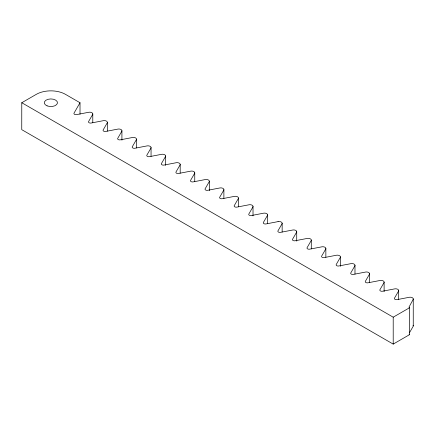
<?xml version="1.0" encoding="UTF-8"?>
<svg xmlns="http://www.w3.org/2000/svg" width="435" height="435" viewBox="0 0 435 435"><rect width="100%" height="100%" fill="white"/><g stroke="black" fill="none" stroke-linecap="round" stroke-linejoin="round"><path stroke-width="0.65" d="M80.018 114.182L80.018 102.747L65.451 94.335A20.603 11.892 0 0 0 36.317 94.335L21.777 102.731L21.75 129.657L393.207 344.101L409.569 334.656L409.444 307.675A2.061 1.191 0 0 1 408.998 307.132L413.092 299.557A3.088 1.783 0 0 0 412.347 297.73A3.088 1.783 0 0 0 409.183 297.301L397.106 299.628A2.061 1.191 0 0 1 394.996 299.34A2.061 1.191 0 0 1 394.501 298.122L398.525 291.146A3.088 1.783 0 0 0 397.78 289.324A3.088 1.783 0 0 0 394.616 288.894L382.539 291.216A2.061 1.191 0 0 1 380.429 290.928A2.061 1.191 0 0 1 379.934 289.71L383.958 282.739A3.088 1.783 0 0 0 383.213 280.912A3.088 1.783 0 0 0 380.049 280.483L367.972 282.804A2.061 1.191 0 0 1 365.862 282.516A2.061 1.191 0 0 1 365.367 281.304L369.391 274.327A3.088 1.783 0 0 0 368.646 272.5A3.088 1.783 0 0 0 365.482 272.071L353.405 274.398A2.061 1.191 0 0 1 351.295 274.11A2.061 1.191 0 0 1 350.8 272.892L354.824 265.921A3.088 1.783 0 0 0 354.079 264.094A3.088 1.783 0 0 0 350.914 263.659L338.501 266.035A2.061 1.191 0 0 1 336.233 264.48L340.257 257.509A3.088 1.783 0 0 0 339.512 255.682A3.088 1.783 0 0 0 336.353 255.253L324.271 257.574A2.061 1.191 0 0 1 322.166 257.292A2.061 1.191 0 0 1 321.666 256.074L325.695 249.097A3.088 1.783 0 0 0 324.945 247.27A3.088 1.783 0 0 0 321.786 246.841L309.704 249.168A2.061 1.191 0 0 1 307.599 248.88A2.061 1.191 0 0 1 307.099 247.662L311.128 240.691A3.088 1.783 0 0 0 310.378 238.864A3.088 1.783 0 0 0 307.219 238.434L295.142 240.756A2.061 1.191 0 0 1 293.032 240.468A2.061 1.191 0 0 1 292.532 239.25L296.561 232.279A3.088 1.783 0 0 0 295.811 230.452A3.088 1.783 0 0 0 292.652 230.023L280.575 232.344A2.061 1.191 0 0 1 278.465 232.062A2.061 1.191 0 0 1 277.965 230.844L281.994 223.867A3.088 1.783 0 0 0 281.249 222.046A3.088 1.783 0 0 0 278.085 221.611M80.018 102.747L74.037 113.105A2.061 1.191 0 0 0 74.532 114.318A2.061 1.191 0 0 0 76.642 114.606L88.718 112.284A3.088 1.783 0 0 1 91.883 112.714A3.088 1.783 0 0 1 92.628 114.541L88.604 121.512A2.061 1.191 0 0 0 89.099 122.73A2.061 1.191 0 0 0 91.209 123.018L103.285 120.691A3.088 1.783 0 0 1 106.45 121.126A3.088 1.783 0 0 1 107.195 122.947L103.171 129.924A2.061 1.191 0 0 0 103.666 131.142A2.061 1.191 0 0 0 105.776 131.43L117.852 129.103A3.088 1.783 0 0 1 121.017 129.532A3.088 1.783 0 0 1 121.762 131.359L117.738 138.335A2.061 1.191 0 0 0 118.233 139.548A2.061 1.191 0 0 0 120.343 139.836L132.419 137.514A3.088 1.783 0 0 1 135.584 137.944A3.088 1.783 0 0 1 136.329 139.771L132.3 146.742A2.061 1.191 0 0 0 132.8 147.96A2.061 1.191 0 0 0 134.91 148.248L146.986 145.921A3.088 1.783 0 0 1 150.146 146.356A3.088 1.783 0 0 1 150.896 148.177L146.867 155.154A2.061 1.191 0 0 0 147.367 156.372A2.061 1.191 0 0 0 149.477 156.66L161.554 154.333A3.088 1.783 0 0 1 164.713 154.762A3.088 1.783 0 0 1 165.463 156.589L161.434 163.565A2.061 1.191 0 0 0 161.934 164.778A2.061 1.191 0 0 0 164.038 165.066L176.121 162.744A3.088 1.783 0 0 1 179.28 163.174A3.088 1.783 0 0 1 180.03 165.001L176.001 171.972A2.061 1.191 0 0 0 176.501 173.19A2.061 1.191 0 0 0 178.606 173.478L190.688 171.151A3.088 1.783 0 0 1 193.847 171.586A3.088 1.783 0 0 1 194.592 173.407L190.568 180.384A2.061 1.191 0 0 0 191.068 181.602A2.061 1.191 0 0 0 193.173 181.89L205.249 179.563A3.088 1.783 0 0 1 208.414 179.992A3.088 1.783 0 0 1 209.159 181.819L205.135 188.79A2.061 1.191 0 0 0 205.63 190.008A2.061 1.191 0 0 0 207.74 190.296L219.816 187.974A3.088 1.783 0 0 1 222.981 188.404A3.088 1.783 0 0 1 223.726 190.231L219.702 197.202A2.061 1.191 0 0 0 220.197 198.42A2.061 1.191 0 0 0 222.307 198.708L234.383 196.381A3.088 1.783 0 0 1 237.548 196.816A3.088 1.783 0 0 1 238.293 198.637L234.269 205.614A2.061 1.191 0 0 0 234.764 206.832A2.061 1.191 0 0 0 236.874 207.114L248.95 204.793A3.088 1.783 0 0 1 252.115 205.222A3.088 1.783 0 0 1 252.86 207.049L248.836 214.02A2.061 1.191 0 0 0 249.331 215.238A2.061 1.191 0 0 0 251.441 215.526L263.518 213.204A3.088 1.783 0 0 1 266.682 213.634A3.088 1.783 0 0 1 267.427 215.461L263.403 222.432A2.061 1.191 0 0 0 263.898 223.65A2.061 1.191 0 0 0 266.008 223.938L278.085 221.611M409.4 332.862L413.092 326.467A3.088 1.783 0 0 0 413.054 325.277M393.207 344.101L393.207 317.191L409.569 307.746M21.777 102.731L393.207 317.191M409.569 334.656L409.444 334.586A2.061 1.191 0 0 1 409.09 334.238M413.25 298.959L413.25 325.875M398.683 290.547L398.683 299.296M384.116 282.141L384.116 291.559M369.549 273.729L369.549 282.478M354.982 265.323L354.982 274.066M340.415 256.911L340.415 266.329M325.853 248.499L325.853 257.248M311.286 240.093L311.286 248.836M296.719 231.681L296.719 241.099M282.152 223.269L282.152 232.018M267.585 214.863L267.585 223.606M253.018 206.451L253.018 215.869M238.451 198.039L238.451 206.788M223.884 189.633L223.884 198.376M209.317 181.221L209.317 190.639M194.75 172.809L194.75 181.558M180.188 164.403L180.188 173.146M165.621 155.991L165.621 165.409M151.054 147.579L151.054 156.328M136.487 139.173L136.487 147.916M121.92 130.761L121.92 140.179M107.353 122.355L107.353 131.098M92.785 113.943L92.785 122.686M47.1 105.863A6.59 3.806 0 0 0 57.453 103.079A6.59 3.806 0 0 0 48.095 99.294A6.59 3.806 0 0 0 47.1 105.863"/></g></svg>
